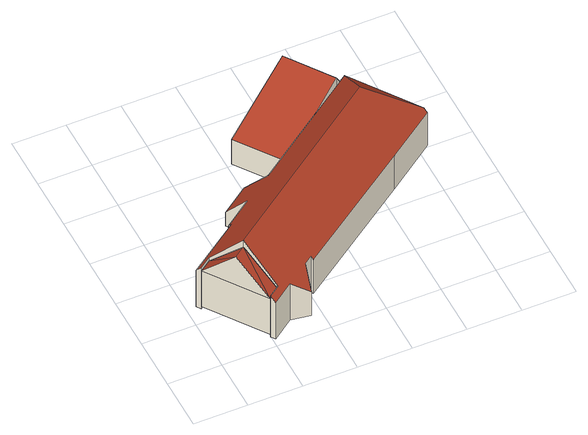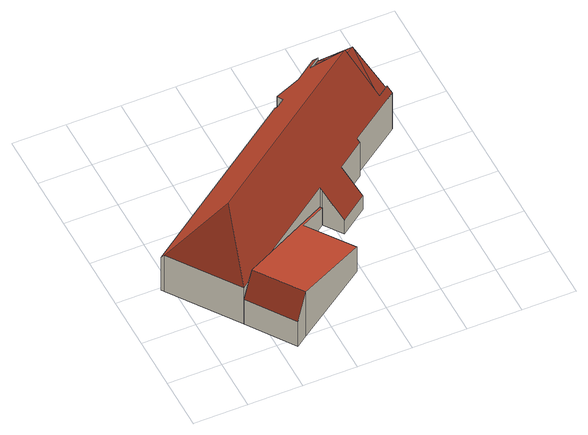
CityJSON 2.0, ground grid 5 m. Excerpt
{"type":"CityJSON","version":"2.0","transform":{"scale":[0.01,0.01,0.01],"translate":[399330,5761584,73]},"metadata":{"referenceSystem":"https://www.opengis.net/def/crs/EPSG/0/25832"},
"CityObjects":{
"building1":{"type":"Building","attributes":{"Gemeindeschluessel":"05515000","Geometrietyp2DReferenz":"3000","function":"51009_1610","roofType":"3100","measuredHeight":7.7},"geometry":[{"type":"Solid","lod":"2","boundaries":[[[[0,1,2,3]],[[4,5,1,0]],[[6,7,5,4]],[[3,2,7,6]],[[0,8,4]],[[6,9,3]],[[9,8,0]],[[0,3,9]],[[6,4,8]],[[8,9,6]],[[1,5,7,2]]]],"semantics":{"surfaces":[{"type":"WallSurface"},{"type":"RoofSurface"},{"type":"GroundSurface"}],"values":[[0,0,0,0,0,0,1,1,1,1,2]]}}]},
"building2":{"type":"Building","attributes":{"Gemeindeschluessel":"05515000","Geometrietyp2DReferenz":"3000","function":"31001_1000"},"address":[{"country":"Germany","locality":"Münster","thoroughfareNumber":"26","thoroughfareName":"Waltruper Weg"}],"children":["building2-1","building2-2"]},
"building2-1":{"type":"BuildingPart","attributes":{"roofType":"3100","measuredHeight":5.29},"parents":["building2"],"geometry":[{"type":"Solid","lod":"2","boundaries":[[[[10,11,12,13]],[[14,15,11,10]],[[16,17,15,14]],[[18,19,17,16]],[[20,21,19,18]],[[22,23,21,20]],[[16,14,10,13,24,25,18]],[[26,22,20,18,25]],[[12,11,15,17,19,21,23,27]],[[28,25,24]],[[12,27,28,24,13]],[[26,25,28]],[[22,26,28,27,23]]]],"semantics":{"surfaces":[{"type":"WallSurface"},{"type":"RoofSurface"},{"type":"GroundSurface"},{"type":"ClosureSurface"}],"values":[[0,0,0,0,0,0,1,1,2,0,3,0,3]]}}]},
"building2-2":{"type":"BuildingPart","attributes":{"roofType":"5000","measuredHeight":8.78},"parents":["building2"],"geometry":[{"type":"Solid","lod":"2","boundaries":[[[[29,30,31,32]],[[33,34,30,29]],[[35,36,34,33]],[[37,38,36,35]],[[39,40,38,37]],[[41,42,40,39]],[[43,44,42,41]],[[45,46,44,43]],[[47,48,46,45]],[[49,50,48,47]],[[51,52,50,49]],[[53,54,52,51]],[[55,56,54,53]],[[57,58,56,55]],[[59,60,58,57]],[[61,62,60,59]],[[63,11,62,61]],[[64,13,12,11,63]],[[65,66,23,22,67]],[[68,69,66,65]],[[70,71,69,68]],[[32,31,71,70]],[[67,72,65]],[[26,28,24,64,63,61,59,57,55,53,51,49,47,45,72,67]],[[43,41,39,37,35,33,29,32,70,68,65,72,45]],[[30,34,36,38,40,42,44,46,48,50,52,54,56,58,60,62,11,12,27,23,66,69,71,31]],[[26,67,22]],[[13,64,24]],[[12,13,24,28,27]],[[27,28,26,22,23]]]],"semantics":{"surfaces":[{"type":"WallSurface"},{"type":"RoofSurface"},{"type":"GroundSurface"},{"type":"ClosureSurface"}],"values":[[0,0,0,0,0,0,0,0,0,0,0,0,0,0,0,0,0,0,0,0,0,0,1,1,1,2,0,0,3,3]]}}]}
},
"vertices":[
[220,722,492],[220,722,60],[116,648,60],[116,648,492],[600,191,492],[600,191,60],[497,117,492],[497,117,60],[410,456,830],[307,383,830],
[1077,1425,243],[1077,1425,35],[1090,1407,35],[1090,1407,243],[1336,1610,331],[1336,1610,35],[1042,2020,331],[1042,2020,35],[1733,2499,564],[1733,2499,35],[1846,2577,330],[1846,2577,35],[2141,2159,332],[2141,2159,35],[1759,1886,471],[2031,2080,564],[2075,2112,471],[2031,2080,35],[2031,2080,471],
[1012,425,470],[1012,425,35],[1026,405,35],[1026,405,441],[934,370,471],[934,370,35],[903,189,319],[903,189,35],[725,220,470],[725,220,35],[526,77,470],[526,77,35],[497,117,528],[497,117,35],[600,191,528],[600,191,35],[410,456,913],[410,456,35],[220,722,528],[220,722,35],[116,648,528],[116,648,35],[88,688,470],[88,688,35],[574,1036,470],[574,1036,35],[558,1058,440],[558,1058,35],[816,1243,440],[816,1243,35],[697,1409,198],[697,1409,35],[956,1595,198],[956,1595,35],[1077,1425,444],[1090,1407,471],[2575,1547,471],[2575,1547,35],[2141,2159,471],[2596,1516,427],[2596,1516,35],[2138,1192,431],[2138,1192,35],[2020,1611,913]
]}
